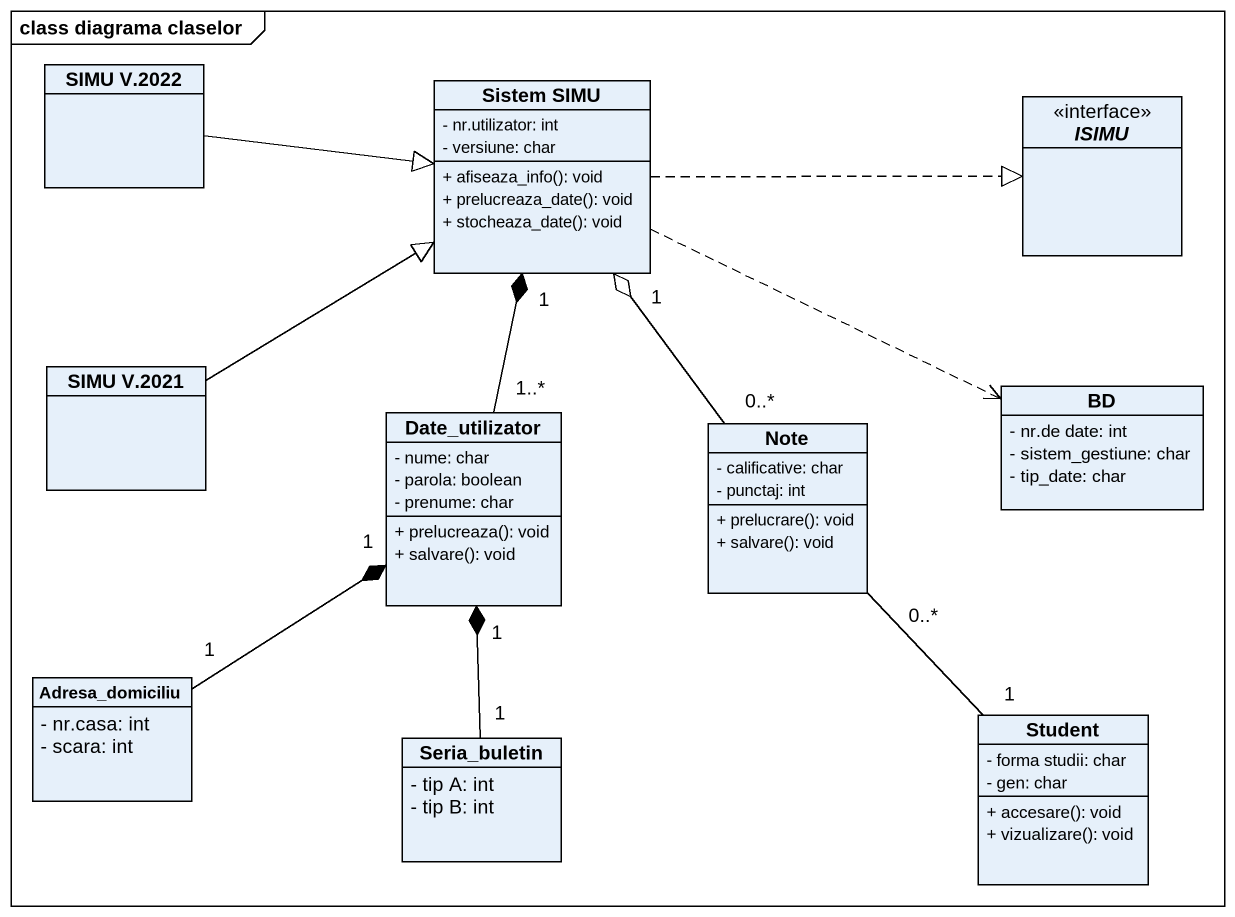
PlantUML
@startuml
mainframe class diagrama claselor
hide circle
hide empty members
skinparam classAttributeIconSize 0
class "SIMU V.2022" as SIMU_V_2022
class "Sistem SIMU" as Sistem_SIMU {
  - nr.utilizator: int
  - versiune: char
  + afiseaza_info(): void
  + prelucreaza_date(): void
  + stocheaza_date(): void
}
interface ISIMU
class "SIMU V.2021" as SIMU_V_2021
class BD {
  - nr.de date: int
  - sistem_gestiune: char
  - tip_date: char
}
class Date_utilizator {
  - nume: char
  - parola: boolean
  - prenume: char
  + prelucreaza(): void
  + salvare(): void
}
class "Note" as Note_ {
  - calificative: char
  - punctaj: int
  + prelucrare(): void
  + salvare(): void
}
class Adresa_domiciliu {
  - nr.casa: int
  - scara: int
}
class Student {
  - forma studii: char
  - gen: char
  + accesare(): void
  + vizualizare(): void
}
class Seria_buletin {
  - tip A: int
  - tip B: int
}
SIMU_V_2022 -right-|> Sistem_SIMU
Sistem_SIMU .right.|> ISIMU
Sistem_SIMU .right.> BD
SIMU_V_2021 -up-|> Sistem_SIMU
Date_utilizator "1..*" -up-* "1" Sistem_SIMU
Note_ "0..*" -up-o "1" Sistem_SIMU
Note_ "0..*" -- "1" Student
Adresa_domiciliu "1" -up-* "1" Date_utilizator
Seria_buletin "1" -up-* "1" Date_utilizator
@enduml
